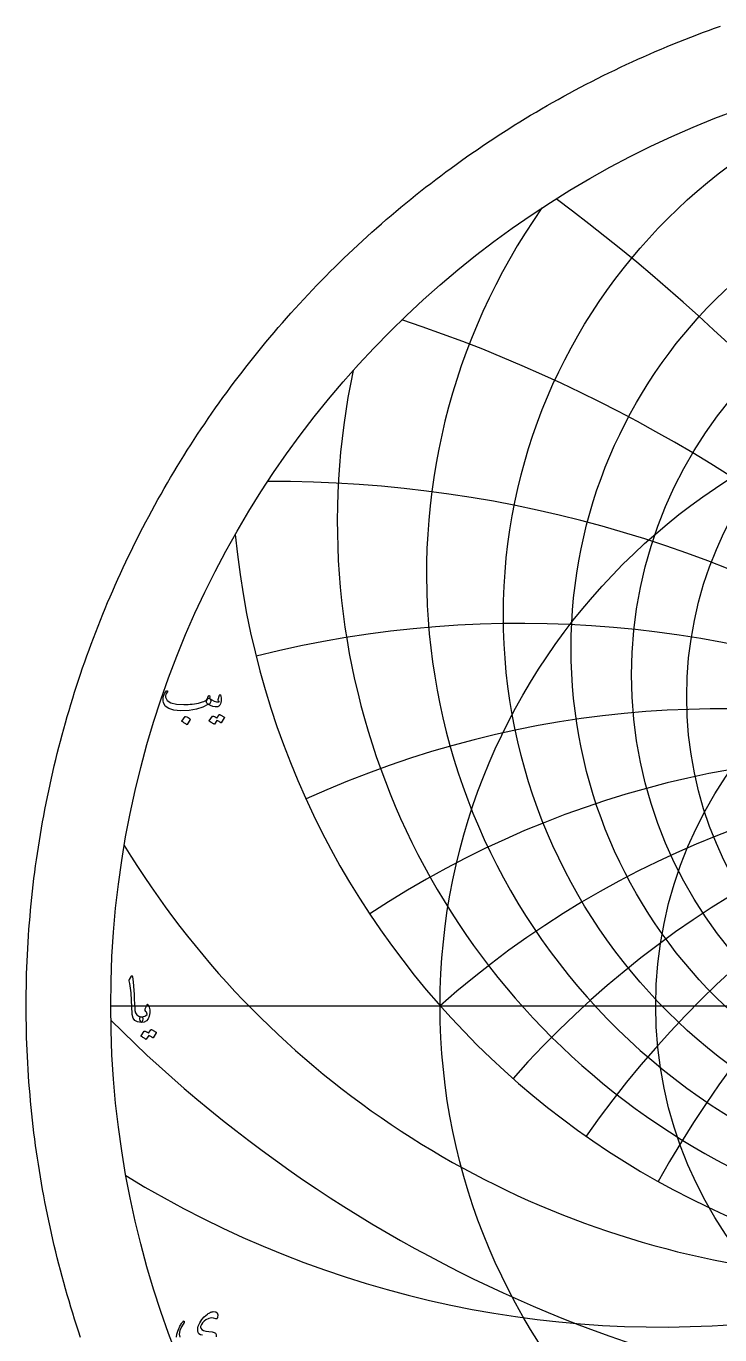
# Model space of a CAD drawing. Header units: millimetres. Extents: x -71 to 71, y -71 to 73.
# Drawn here: x -70.8 to -23.5, y -22.4 to 66.8 of the extents above; entities that cross this region are included whole.
import ezdxf

# ---------------------------------------------------------------- set-up
doc = ezdxf.new("R2010")
doc.units = ezdxf.units.MM
for name, color, linetype in [('CUT_OUTER', 1, 'Continuous'), ('ENGRAVE', 7, 'Continuous'), ('ENGRAVE_FINE', 8, 'Continuous'), ('TEXT', 5, 'Continuous')]:
    doc.layers.add(name, color=color, linetype=linetype)

msp = doc.modelspace()

# ---------------------------------------------------------------- linework, layer by layer
at = {"layer": 'CUT_OUTER'}
msp.add_lwpolyline([(-67.0535, -22.6088), (-67.191, -22.1969), (-67.3259, -21.7842), (-67.4583, -21.3707), (-67.5882, -20.9564), (-67.7155, -20.5413), (-67.8403, -20.1254), (-67.9625, -19.7087), (-68.0821, -19.2914), (-68.1992, -18.8733), (-68.3137, -18.4544), (-68.4257, -18.0349), (-68.535, -17.6147), (-68.6418, -17.1939), (-68.746, -16.7724), (-68.8477, -16.3502), (-68.9467, -15.9275), (-69.0431, -15.5042), (-69.137, -15.0802), (-69.2282, -14.6557), (-69.3168, -14.2307), (-69.4028, -13.8051), (-69.4862, -13.379), (-69.567, -12.9524), (-69.6452, -12.5253), (-69.7207, -12.0977), (-69.7936, -11.6697), (-69.8639, -11.2412), (-69.9316, -10.8123), (-69.9966, -10.383), (-70.059, -9.9533), (-70.1187, -9.5233), (-70.1759, -9.0928), (-70.2303, -8.6621), (-70.2822, -8.231), (-70.3313, -7.7996), (-70.3779, -7.3679), (-70.4218, -6.9359), (-70.463, -6.5037), (-70.5016, -6.0712), (-70.5375, -5.6385), (-70.5708, -5.2056), (-70.6014, -4.7725), (-70.6293, -4.3392), (-70.6546, -3.9058), (-70.6773, -3.4722), (-70.6972, -3.0384), (-70.7146, -2.6046), (-70.7292, -2.1706), (-70.7412, -1.7366), (-70.7505, -1.3025), (-70.7572, -0.8684), (-70.7612, -0.4342), (-70.7625, 0), (-70.7612, 0.4342), (-70.7572, 0.8684), (-70.7505, 1.3025), (-70.7412, 1.7366), (-70.7292, 2.1706), (-70.7146, 2.6046), (-70.6972, 3.0384), (-70.6773, 3.4722), (-70.6546, 3.9058), (-70.6293, 4.3392), (-70.6014, 4.7725), (-70.5708, 5.2056), (-70.5375, 5.6385), (-70.5016, 6.0712), (-70.463, 6.5037), (-70.4218, 6.9359), (-70.3779, 7.3679), (-70.3313, 7.7996), (-70.2822, 8.231), (-70.2303, 8.6621), (-70.1759, 9.0928), (-70.1187, 9.5233), (-70.059, 9.9533), (-69.9966, 10.383), (-69.9316, 10.8123), (-69.8639, 11.2412), (-69.7936, 11.6697), (-69.7207, 12.0977), (-69.6452, 12.5253), (-69.567, 12.9524), (-69.4862, 13.379), (-69.4028, 13.8051), (-69.3168, 14.2307), (-69.2282, 14.6557), (-69.137, 15.0802), (-69.0431, 15.5042), (-68.9467, 15.9275), (-68.8477, 16.3502), (-68.746, 16.7724), (-68.6418, 17.1939), (-68.535, 17.6147), (-68.4257, 18.0349), (-68.3137, 18.4544), (-68.1992, 18.8733), (-68.0821, 19.2914), (-67.9625, 19.7087), (-67.8403, 20.1254), (-67.7155, 20.5413), (-67.5882, 20.9564), (-67.4583, 21.3707), (-67.3259, 21.7842), (-67.191, 22.1969), (-67.0535, 22.6088), (-66.9135, 23.0198), (-66.771, 23.4299), (-66.626, 23.8392), (-66.4785, 24.2475), (-66.3285, 24.655), (-66.1759, 25.0615), (-66.0209, 25.4671), (-65.8634, 25.8717), (-65.7034, 26.2753), (-65.541, 26.678), (-65.376, 27.0796), (-65.2086, 27.4803), (-65.0388, 27.8799), (-64.8665, 28.2784), (-64.6918, 28.6759), (-64.5146, 29.0723), (-64.335, 29.4676), (-64.153, 29.8618), (-63.9685, 30.2549), (-63.7817, 30.6468), (-63.5925, 31.0376), (-63.4008, 31.4272), (-63.2068, 31.8156), (-63.0104, 32.2029), (-62.8116, 32.5889), (-62.6105, 32.9737), (-62.407, 33.3572), (-62.2011, 33.7395), (-61.9929, 34.1205), (-61.7824, 34.5003), (-61.5695, 34.8787), (-61.3544, 35.2558), (-61.1369, 35.6316), (-60.9171, 36.0061), (-60.695, 36.3792), (-60.4707, 36.7509), (-60.244, 37.1213), (-60.0151, 37.4902), (-59.784, 37.8578), (-59.5505, 38.2239), (-59.3149, 38.5886), (-59.077, 38.9518), (-58.8369, 39.3135), (-58.5945, 39.6738), (-58.35, 40.0326), (-58.1033, 40.3899), (-57.8543, 40.7456), (-57.6032, 41.0998), (-57.35, 41.4525), (-57.0946, 41.8036), (-56.837, 42.1532), (-56.5773, 42.5011), (-56.3154, 42.8475), (-56.0514, 43.1922), (-55.7854, 43.5353), (-55.5172, 43.8768), (-55.2469, 44.2166), (-54.9746, 44.5548), (-54.7002, 44.8913), (-54.4237, 45.226), (-54.1451, 45.5591), (-53.8646, 45.8905), (-53.582, 46.2201), (-53.2974, 46.548), (-53.0108, 46.8742), (-52.7222, 47.1986), (-52.4316, 47.5212), (-52.139, 47.842), (-51.8444, 48.161), (-51.548, 48.4782), (-51.2495, 48.7936), (-50.9492, 49.1072), (-50.6469, 49.4188), (-50.3427, 49.7287), (-50.0366, 50.0366), (-49.7287, 50.3427), (-49.4188, 50.6469), (-49.1072, 50.9492), (-48.7936, 51.2495), (-48.4782, 51.548), (-48.161, 51.8444), (-47.842, 52.139), (-47.5212, 52.4316), (-47.1986, 52.7222), (-46.8742, 53.0108), (-46.548, 53.2974), (-46.2201, 53.582), (-45.8905, 53.8646), (-45.5591, 54.1451), (-45.226, 54.4237), (-44.8913, 54.7002), (-44.5548, 54.9746), (-44.2166, 55.2469), (-43.8768, 55.5172), (-43.5353, 55.7854), (-43.1922, 56.0514), (-42.8475, 56.3154), (-42.5011, 56.5773), (-42.1532, 56.837), (-41.8036, 57.0946), (-41.4525, 57.35), (-41.0998, 57.6032), (-40.7456, 57.8543), (-40.3899, 58.1033), (-40.0326, 58.35), (-39.6738, 58.5945), (-39.3135, 58.8369), (-38.9518, 59.077), (-38.5886, 59.3149), (-38.2239, 59.5505), (-37.8578, 59.784), (-37.4902, 60.0151), (-37.1213, 60.244), (-36.7509, 60.4707), (-36.3792, 60.695), (-36.0061, 60.9171), (-35.6316, 61.1369), (-35.2558, 61.3544), (-34.8787, 61.5695), (-34.5003, 61.7824), (-34.1205, 61.9929), (-33.7395, 62.2011), (-33.3572, 62.407), (-32.9737, 62.6105), (-32.5889, 62.8116), (-32.2029, 63.0104), (-31.8156, 63.2068), (-31.4272, 63.4008), (-31.0376, 63.5925), (-30.6468, 63.7817), (-30.2549, 63.9685), (-29.8618, 64.153), (-29.4676, 64.335), (-29.0723, 64.5146), (-28.6759, 64.6918), (-28.2784, 64.8665), (-27.8799, 65.0388), (-27.4803, 65.2086), (-27.0796, 65.376), (-26.678, 65.541), (-26.2753, 65.7034), (-25.8717, 65.8634), (-25.4671, 66.0209), (-25.0615, 66.1759), (-24.655, 66.3285), (-24.2475, 66.4785), (-23.8392, 66.626), (-23.4299, 66.771)], dxfattribs=at)
at = {"layer": 'ENGRAVE'}
msp.add_lwpolyline([(-65, 0), (65, 0)], dxfattribs=at)
for centre, radius in [((0, 0), 65), ((0, 26.6213), 38.2346), ((0, 24.371), 33.6221), ((0, 22.5517), 29.4939), ((0, 21.0712), 25.7435), ((0, 0), 42.5483), ((0, 0), 27.8517)]:
    msp.add_circle(centre, radius, dxfattribs=at)
for centre, radius, start, end in [((0, 29.433), 43.4771, 144.986912, 35.013088), ((0, 32.9966), 49.557, 167.993483, 12.006517), ((0, 37.5995), 56.781, 185.547844, 354.452156), ((0, -48.1485), 64.2545, 48.533333, 131.466667), ((0, -48.1485), 64.2545, 48.533333, 131.466667), ((-11.5176, 42.9844), 61.5685, 211.387481, 260.727286), ((-27.5022, 47.6351), 69.5402, 238.381071, 277.852915)]:
    msp.add_arc(centre, radius, start, end, dxfattribs=at)
at = {"layer": 'ENGRAVE_FINE'}
for centre, radius, start, end in [((-111.292, -48.1485), 128.509, 13.775468, 53.38377), ((-111.292, -48.1485), 128.509, 13.775468, 53.38377), ((-76.5755, -48.1485), 99.9622, 18.636572, 71.683604), ((-76.5755, -48.1485), 99.9622, 18.636572, 71.683604), ((-53.9159, -48.1485), 83.8783, 23.743645, 90.26209), ((-53.9159, -48.1485), 83.8783, 23.743645, 90.26209), ((-37.0973, -48.1485), 74.1947, 29.178418, 104.031848), ((-37.0973, -48.1485), 74.1947, 29.178418, 104.031848), ((37.0973, -48.1485), 74.1947, 75.968152, 150.821582), ((37.0973, -48.1485), 74.1947, 75.968152, 150.821582), ((-23.3867, -48.1485), 68.3782, 35.038223, 114.450412), ((-23.3867, -48.1485), 68.3782, 35.038223, 114.450412), ((23.3867, -48.1485), 68.3782, 65.549588, 144.961777), ((23.3867, -48.1485), 68.3782, 65.549588, 144.961777), ((-11.3298, -48.1485), 65.2457, 41.441304, 123.505021), ((-11.3298, -48.1485), 65.2457, 41.441304, 123.505021), ((11.3298, -48.1485), 65.2457, 56.494979, 138.558696), ((11.3298, -48.1485), 65.2457, 56.494979, 138.558696), ((0, 63.9866), 91.9001, 224.991814, 315.008186)]:
    msp.add_arc(centre, radius, start, end, dxfattribs=at)
at = {"layer": 'TEXT'}
for points in [[(-58.2606, 20.9342), (-58.2563, 20.932), (-58.2523, 20.9298), (-58.2486, 20.9276), (-58.2452, 20.9254), (-58.2417, 20.9229), (-58.238, 20.9199), (-58.234, 20.9163), (-58.2298, 20.9122), (-58.1943, 20.8704), (-58.1803, 20.811), (-58.1877, 20.734), (-58.2166, 20.6394), (-58.2432, 20.5819), (-58.2705, 20.5459), (-58.2982, 20.5313), (-58.3266, 20.5382), (-58.3409, 20.5451), (-58.353, 20.5481), (-58.3629, 20.5473), (-58.3706, 20.5426), (-58.7314, 20.3451), (-59.1626, 20.206), (-59.6642, 20.1251), (-60.2362, 20.1026), (-60.6987, 20.1422), (-61.048, 20.2478), (-61.2839, 20.4194), (-61.4066, 20.657), (-61.4255, 20.7692), (-61.4297, 20.8814), (-61.4189, 20.9936), (-61.3934, 21.1058), (-61.3584, 21.2051), (-61.3153, 21.2961), (-61.2638, 21.3789), (-61.2042, 21.4534), (-61.1929, 21.4627), (-61.1811, 21.4688), (-61.1687, 21.4715), (-61.1558, 21.471), (-61.1437, 21.4658), (-61.1338, 21.4589), (-61.1261, 21.4504), (-61.1206, 21.4402), (-61.1181, 21.4303), (-61.1195, 21.4182), (-61.1247, 21.4039), (-61.1338, 21.3874), (-61.1976, 21.2939), (-61.2394, 21.2026), (-61.2592, 21.1135), (-61.257, 21.0266), (-61.1525, 20.8088), (-60.9094, 20.6526), (-60.5277, 20.558), (-60.0074, 20.525), (-59.8645, 20.5272), (-59.7219, 20.5338), (-59.5796, 20.5448), (-59.4376, 20.5602), (-59.2966, 20.58), (-59.1576, 20.6042), (-59.0205, 20.6328), (-58.8854, 20.6658), (-58.7542, 20.7032), (-58.6467, 20.7406), (-58.5628, 20.778), (-58.5026, 20.8154), (-58.4793, 20.8352), (-58.458, 20.8594), (-58.4386, 20.888), (-58.4212, 20.921), (-58.4048, 20.9578), (-58.3887, 20.998), (-58.3729, 21.0414), (-58.3574, 21.0882), (-58.3513, 21.1025), (-58.342, 21.1146), (-58.3293, 21.1245), (-58.3134, 21.1322), (-58.2963, 21.1363), (-58.2804, 21.1355), (-58.2655, 21.1297), (-58.2518, 21.119), (-58.2408, 21.1041), (-58.2342, 21.086), (-58.232, 21.0645), (-58.2342, 21.0398)], [(-58.3926, 20.5822), (-58.4404, 20.6276), (-58.4652, 20.6845), (-58.4668, 20.753), (-58.4454, 20.833), (-58.3989, 20.9048), (-58.3563, 20.9485), (-58.3175, 20.9642), (-58.2826, 20.9518), (-58.1176, 20.8426), (-57.9526, 20.7659), (-57.7876, 20.7216), (-57.6226, 20.7098), (-57.6168, 20.7109), (-57.6127, 20.7142), (-57.6102, 20.7197), (-57.6094, 20.7274), (-57.6135, 20.742), (-57.6259, 20.7637), (-57.6465, 20.7926), (-57.6754, 20.8286), (-57.6809, 20.8396), (-57.6842, 20.8506), (-57.6853, 20.8616), (-57.6842, 20.8726), (-57.5786, 21.1762), (-57.5736, 21.1877), (-57.5676, 21.196), (-57.5604, 21.2009), (-57.5522, 21.2026), (-57.5439, 21.2012), (-57.5368, 21.1971), (-57.5307, 21.1902), (-57.5258, 21.1806), (-57.4928, 21.0819), (-57.473, 20.9837), (-57.4664, 20.8861), (-57.473, 20.789), (-57.4944, 20.6683), (-57.5236, 20.5701), (-57.5604, 20.4945), (-57.605, 20.4414), (-57.6388, 20.4122), (-57.6699, 20.3908), (-57.6982, 20.377), (-57.7238, 20.371), (-57.8712, 20.3677), (-58.0318, 20.4018), (-58.2056, 20.4733), (-58.3926, 20.5822)], [(-59.9282, 19.711), (-59.9227, 19.7165), (-59.915, 19.7198), (-59.9051, 19.7209), (-59.893, 19.7198), (-59.8074, 19.6851), (-59.7269, 19.6428), (-59.6512, 19.5927), (-59.5806, 19.535), (-59.5737, 19.5262), (-59.5707, 19.5174), (-59.5715, 19.5086), (-59.5762, 19.4998), (-59.783, 19.1654), (-59.7907, 19.1574), (-59.8006, 19.1555), (-59.8127, 19.1596), (-59.827, 19.1698), (-59.8393, 19.1786), (-59.8589, 19.1918), (-59.8855, 19.2094), (-59.9194, 19.2314), (-59.9609, 19.2578), (-60.0107, 19.2886), (-60.0687, 19.3238), (-60.135, 19.3634), (-60.1438, 19.37), (-60.1482, 19.3766), (-60.1482, 19.3832), (-60.1438, 19.3898)], [(-57.6094, 19.8342), (-57.6039, 19.8397), (-57.5962, 19.843), (-57.5863, 19.8441), (-57.5742, 19.843), (-57.5308, 19.8268), (-57.4889, 19.8089), (-57.4483, 19.7894), (-57.4092, 19.7682), (-57.3711, 19.7451), (-57.3338, 19.7198), (-57.2974, 19.6923), (-57.2618, 19.6626), (-57.2549, 19.6535), (-57.2519, 19.6439), (-57.2527, 19.6337), (-57.2574, 19.623), (-57.4686, 19.2886), (-57.4743, 19.2842), (-57.4829, 19.2842), (-57.4941, 19.2886), (-57.5082, 19.2974), (-57.5178, 19.3055), (-57.5335, 19.3166), (-57.5552, 19.3308), (-57.583, 19.348), (-57.6171, 19.3685), (-57.6578, 19.3925), (-57.7051, 19.4202), (-57.759, 19.4514), (-57.9262, 19.1918), (-57.9339, 19.1838), (-57.9438, 19.1819), (-57.9559, 19.186), (-57.9702, 19.1962), (-57.9825, 19.205), (-58.0021, 19.2182), (-58.0287, 19.2358), (-58.0626, 19.2578), (-58.1041, 19.2842), (-58.1539, 19.315), (-58.2119, 19.3502), (-58.2782, 19.3898), (-58.285, 19.3964), (-58.2881, 19.403), (-58.2872, 19.4096), (-58.2826, 19.4162), (-58.067, 19.7374), (-58.0615, 19.7429), (-58.0538, 19.7462), (-58.0439, 19.7473), (-58.0318, 19.7462), (-57.9949, 19.7342), (-57.9592, 19.7203), (-57.9245, 19.7045), (-57.891, 19.6868), (-57.8585, 19.6674), (-57.8272, 19.6466), (-57.7969, 19.6245), (-57.7678, 19.601)], [(-63.5825, 2.0229), (-63.574, 2.0361), (-63.566, 2.0449), (-63.5586, 2.0493), (-63.5517, 2.0493), (-63.5413, 2.0436), (-63.5319, 2.0262), (-63.5237, 1.9974), (-63.5165, 1.9569), (-63.4802, 1.6283), (-63.4505, 1.3244), (-63.4274, 1.0453), (-63.4109, 0.7909), (-63.4004, 0.5734), (-63.3906, 0.3784), (-63.3817, 0.206), (-63.3735, 0.0561), (-63.3665, -0.0712), (-63.3609, -0.176), (-63.3566, -0.2582), (-63.3537, -0.3179), (-63.3147, -0.4966), (-63.2283, -0.6281), (-63.0947, -0.7122), (-62.9137, -0.7491), (-62.8634, -0.7623), (-62.8312, -0.7931), (-62.8172, -0.8415), (-62.8213, -0.9075), (-62.842, -1.0114), (-62.8642, -1.0857), (-62.8882, -1.1302), (-62.9137, -1.1451), (-63.1684, -1.1115), (-63.3559, -1.0109), (-63.4764, -0.8431), (-63.5297, -0.6083), (-63.5381, -0.4959), (-63.5457, -0.3833), (-63.5524, -0.2704), (-63.5583, -0.1573), (-63.5637, -0.0438), (-63.5688, 0.0699), (-63.5736, 0.1839), (-63.5781, 0.2981), (-63.5864, 0.5161), (-63.5979, 0.7123), (-63.6128, 0.8868), (-63.6309, 1.0395), (-63.6524, 1.1862), (-63.6771, 1.3426), (-63.7052, 1.5085), (-63.7365, 1.6841), (-63.7407, 1.7158), (-63.7398, 1.7446), (-63.7341, 1.7708), (-63.7233, 1.7941)], [(-62.6497, -0.2167), (-62.5265, 0.0561), (-62.5084, 0.0861), (-62.4891, 0.0968), (-62.4688, 0.0883), (-62.4473, 0.0605), (-62.4077, -0.0227), (-62.3769, -0.1094), (-62.3549, -0.1998), (-62.3417, -0.2937), (-62.3376, -0.3917), (-62.3428, -0.4944), (-62.3574, -0.6018), (-62.3813, -0.7139), (-62.4542, -0.9025), (-62.5672, -1.0373), (-62.7204, -1.1181), (-62.9137, -1.1451), (-62.936, -1.131), (-62.9588, -1.089), (-62.9822, -1.0188), (-63.0061, -0.9207), (-63.013, -0.8681), (-63.0116, -0.825), (-63.002, -0.7911), (-62.9841, -0.7667), (-62.9698, -0.7573), (-62.9533, -0.7513), (-62.9346, -0.7485), (-62.9137, -0.7491), (-62.7919, -0.7452), (-62.686, -0.7205), (-62.5961, -0.6748), (-62.5221, -0.6083), (-62.5188, -0.603), (-62.5177, -0.5962), (-62.5188, -0.5876), (-62.5221, -0.5775), (-62.5395, -0.5153), (-62.565, -0.4521), (-62.5989, -0.3877), (-62.6409, -0.3223), (-62.6547, -0.2975), (-62.6607, -0.2717), (-62.6591, -0.2447), (-62.6497, -0.2167)], [(-62.2581, -1.6423), (-62.2526, -1.6368), (-62.2449, -1.6335), (-62.235, -1.6324), (-62.2229, -1.6335), (-62.1796, -1.6497), (-62.1377, -1.6676), (-62.0971, -1.6871), (-62.0579, -1.7083), (-62.0199, -1.7314), (-61.9826, -1.7567), (-61.9462, -1.7842), (-61.9105, -1.8139), (-61.9037, -1.8229), (-61.9006, -1.8326), (-61.9015, -1.8427), (-61.9061, -1.8535), (-62.1173, -2.1879), (-62.1231, -2.1923), (-62.1316, -2.1923), (-62.1429, -2.1879), (-62.1569, -2.1791), (-62.1666, -2.171), (-62.1822, -2.1598), (-62.204, -2.1457), (-62.2317, -2.1285), (-62.2658, -2.108), (-62.3065, -2.0839), (-62.3538, -2.0563), (-62.4077, -2.0251), (-62.5749, -2.2847), (-62.5826, -2.2926), (-62.5925, -2.2946), (-62.6046, -2.2904), (-62.6189, -2.2803), (-62.6313, -2.2715), (-62.6508, -2.2583), (-62.6775, -2.2407), (-62.7113, -2.2187), (-62.7529, -2.1923), (-62.8026, -2.1615), (-62.8607, -2.1263), (-62.9269, -2.0867), (-62.9338, -2.0801), (-62.9368, -2.0735), (-62.936, -2.0669), (-62.9313, -2.0603), (-62.7157, -1.7391), (-62.7102, -1.7336), (-62.7025, -1.7303), (-62.6926, -1.7292), (-62.6805, -1.7303), (-62.6437, -1.7422), (-62.6079, -1.7561), (-62.5733, -1.7719), (-62.5397, -1.7897), (-62.5073, -1.8091), (-62.4759, -1.8298), (-62.4457, -1.852), (-62.4165, -1.8755)]]:
    msp.add_lwpolyline(points, close=True, dxfattribs=at)
for points in [[(-58.7344, -22.4707), (-58.8815, -22.4262), (-58.983, -22.3607), (-59.0388, -22.2744), (-59.0647, -22.1729), (-59.0718, -22.0665), (-59.0603, -21.9551), (-59.03, -21.8388), (-58.9318, -21.6103), (-58.7957, -21.3999), (-58.6216, -21.2077), (-58.4096, -21.0336), (-58.3532, -20.9923), (-58.2985, -20.9566), (-58.2454, -20.9263), (-58.194, -20.9016), (-58.1445, -20.8821), (-58.0972, -20.8675), (-58.0521, -20.8579), (-58.0092, -20.8532), (-57.8415, -20.8689), (-57.7386, -20.9423), (-57.7007, -21.0735), (-57.7276, -21.2624), (-57.748, -21.3133), (-57.7738, -21.3427), (-57.8052, -21.3507), (-57.842, -21.3372), (-57.842, -21.3372), (-57.9845, -21.2896), (-58.1434, -21.2877), (-58.3189, -21.3314), (-58.5108, -21.4208), (-58.6326, -21.506), (-58.7341, -21.6078), (-58.8152, -21.726), (-58.876, -21.8608), (-58.8821, -21.8877), (-58.8826, -21.9158), (-58.8777, -21.9449), (-58.8672, -21.9752), (-58.7974, -22.0692), (-58.6802, -22.1402), (-58.5158, -22.188), (-58.304, -22.2128), (-58.095, -22.2351), (-57.9432, -22.2755), (-57.8486, -22.3341), (-57.8112, -22.4108), (-57.8071, -22.5714)], [(-60.5189, -22.5967), (-60.493, -22.402), (-60.4353, -22.1919), (-60.3456, -21.9664), (-60.3144, -21.9037), (-60.2824, -21.8432), (-60.2495, -21.7849), (-60.2158, -21.7288), (-60.181, -21.6746), (-60.1449, -21.6221), (-60.1073, -21.5712), (-60.0684, -21.522), (-60.0475, -21.5016), (-60.0288, -21.4934), (-60.0123, -21.4972), (-59.998, -21.5132), (-59.99, -21.533), (-59.9881, -21.5528), (-59.9922, -21.5726), (-60.0024, -21.5924), (-60.1834, -21.8839), (-60.2906, -22.1468), (-60.3242, -22.3811), (-60.284, -22.5868)]]:
    msp.add_lwpolyline(points, dxfattribs=at)

doc.saveas('drawing.dxf')
